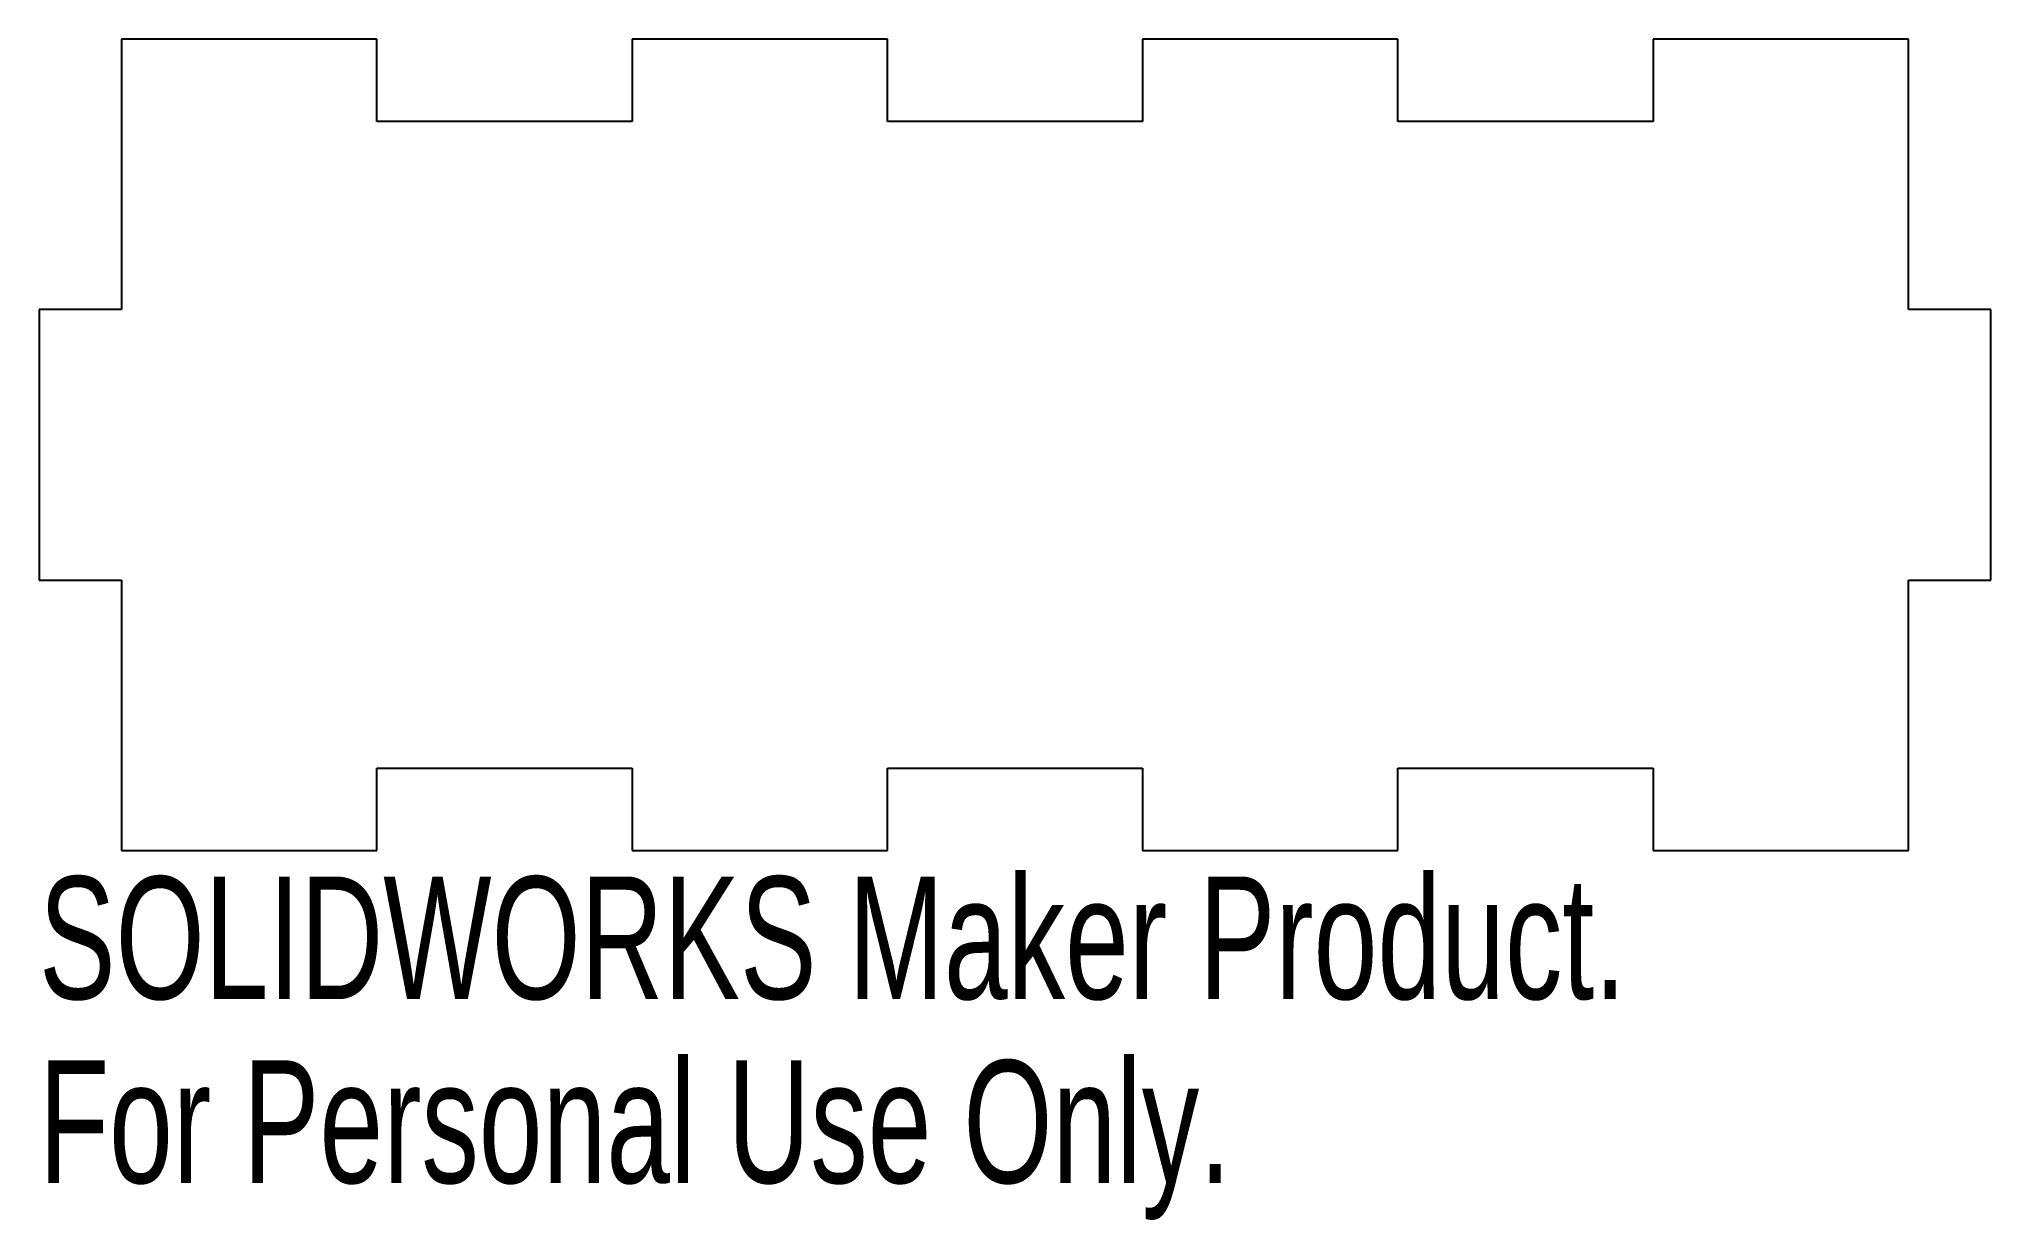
# Model space of a CAD drawing. Header units: millimetres. Extents: x -3.2 to 73.8, y -17.8 to 28.8.
import ezdxf

# ---------------------------------------------------------------- set-up
doc = ezdxf.new("R2010")
doc.units = ezdxf.units.MM
doc.styles.add('SLDTEXTSTYLE0', font='TXT', dxfattribs={"width": 0.7})

msp = doc.modelspace()

# ---------------------------------------------------------------- linework, layer by layer
at = {"color": 7, "linetype": 'Continuous', "lineweight": 25}
for p, q in [((0, 28.75), (0, 18.083)), ((10.071, 28.75), (0, 28.75)), ((10.071, 25.5), (10.071, 28.75)), ((30.214, 28.75), (20.143, 28.75)), ((20.143, 28.75), (20.143, 25.5)), ((30.214, 25.5), (30.214, 28.75)), ((50.357, 28.75), (40.286, 28.75)), ((40.286, 28.75), (40.286, 25.5)), ((50.357, 25.5), (50.357, 28.75)), ((70.5, 28.75), (60.429, 28.75)), ((60.429, 28.75), (60.429, 25.5)), ((70.5, 18.083), (70.5, 28.75)), ((20.143, 25.5), (10.071, 25.5)), ((40.286, 25.5), (30.214, 25.5)), ((60.429, 25.5), (50.357, 25.5)), ((0, 18.083), (-3.25, 18.083)), ((-3.25, 18.083), (-3.25, 7.417)), ((73.75, 18.083), (70.5, 18.083)), ((73.75, 7.417), (73.75, 18.083)), ((-3.25, 7.417), (0, 7.417)), ((0, 7.417), (0, -3.25)), ((70.5, -3.25), (70.5, 7.417)), ((70.5, 7.417), (73.75, 7.417)), ((10.071, -3.25), (10.071, 0)), ((10.071, 0), (20.143, 0)), ((20.143, 0), (20.143, -3.25)), ((30.214, -3.25), (30.214, 0)), ((30.214, 0), (40.286, 0)), ((40.286, 0), (40.286, -3.25)), ((50.357, -3.25), (50.357, 0)), ((50.357, 0), (60.429, 0)), ((60.429, 0), (60.429, -3.25)), ((0, -3.25), (10.071, -3.25)), ((20.143, -3.25), (30.214, -3.25)), ((40.286, -3.25), (50.357, -3.25)), ((60.429, -3.25), (70.5, -3.25))]:
    msp.add_line(p, q, dxfattribs=at)

# ---------------------------------------------------------------- texts
at = {"color": 7, "linetype": 'Continuous', "char_height": 4.83362, "attachment_point": 1, "style": 'SLDTEXTSTYLE0'}
for s, insert in [('SOLIDWORKS Maker Product.', (-3.25, -4.27)), ('For Personal Use Only.', (-3.25, -11.52))]:
    msp.add_mtext(s, dxfattribs=dict(at, insert=insert))

doc.saveas('drawing.dxf')
